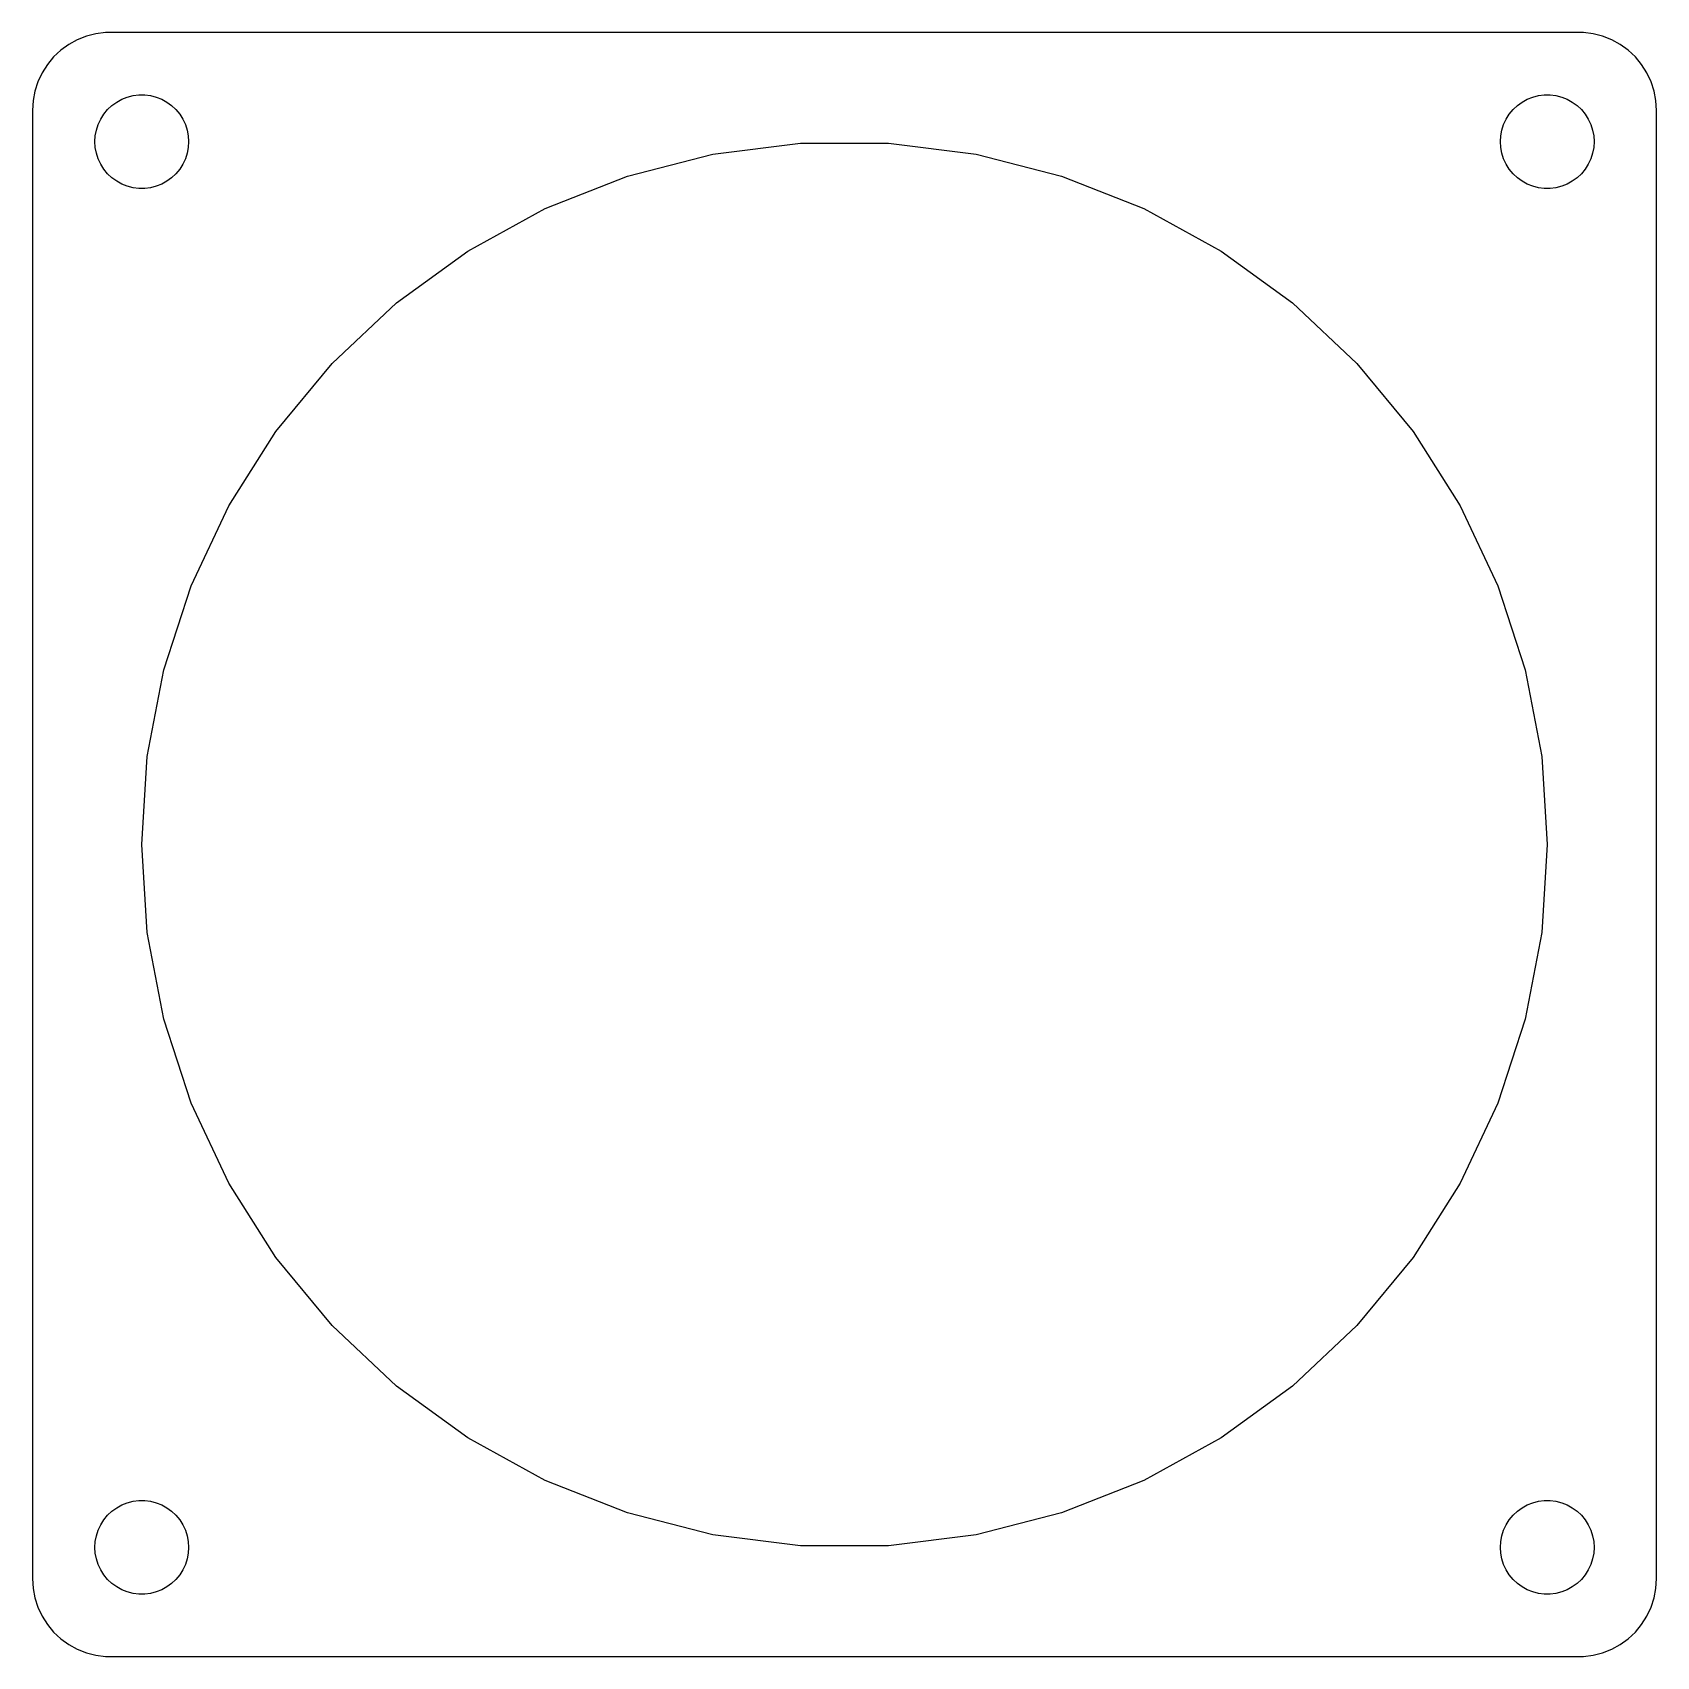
# Model space of a CAD drawing. Header units: metres. Extents: x -52 to 52, y -52 to 52.
import ezdxf

# ---------------------------------------------------------------- set-up
doc = ezdxf.new("R2010")
doc.units = ezdxf.units.M

msp = doc.modelspace()

# ---------------------------------------------------------------- linework, layer by layer
for p, q in [((-49.6791, 51.2216), (-50.1871, 50.8526)), ((-49.1289, 51.5241), (-49.6791, 51.2216)), ((-48.5451, 51.7553), (-49.1289, 51.5241)), ((-47.9369, 51.9114), (-48.5451, 51.7553)), ((-47.3139, 51.9901), (-47.9369, 51.9114)), ((47.3139, 51.9901), (-47.3139, 51.9901)), ((47.9369, 51.9114), (47.3139, 51.9901)), ((48.5451, 51.7553), (47.9369, 51.9114)), ((49.1289, 51.5241), (48.5451, 51.7553)), ((49.6791, 51.2216), (49.1289, 51.5241)), ((50.1871, 50.8526), (49.6791, 51.2216)), ((-51.0451, 49.9389), (-51.3815, 49.4088)), ((-50.6448, 50.4227), (-51.0451, 49.9389)), ((-50.1871, 50.8526), (-50.6448, 50.4227)), ((50.6448, 50.4227), (50.1871, 50.8526)), ((51.0451, 49.9389), (50.6448, 50.4227)), ((51.3815, 49.4088), (51.0451, 49.9389)), ((-51.3815, 49.4088), (-51.6489, 48.8406)), ((51.6489, 48.8406), (51.3815, 49.4088)), ((-51.8429, 48.2434), (-51.9606, 47.6267)), ((-51.6489, 48.8406), (-51.8429, 48.2434)), ((-46.2773, 47.7145), (-45.927, 47.8532)), ((-45.927, 47.8532), (-45.5621, 47.9469)), ((-45.5621, 47.9469), (-45.1884, 47.9941)), ((-45.1884, 47.9941), (-44.8116, 47.9941)), ((-44.8116, 47.9941), (-44.4379, 47.9469)), ((-44.4379, 47.9469), (-44.0729, 47.8532)), ((-44.0729, 47.8532), (-43.7227, 47.7145)), ((43.7227, 47.7145), (44.0729, 47.8532)), ((44.0729, 47.8532), (44.4379, 47.9469)), ((44.4379, 47.9469), (44.8116, 47.9941)), ((44.8116, 47.9941), (45.1884, 47.9941)), ((45.1884, 47.9941), (45.5621, 47.9469)), ((45.5621, 47.9469), (45.927, 47.8532)), ((45.927, 47.8532), (46.2773, 47.7145)), ((51.8429, 48.2434), (51.6489, 48.8406)), ((51.9606, 47.6267), (51.8429, 48.2434)), ((-51.9606, 47.6267), (-52, 47)), ((-52, 47), (-52, -47)), ((-47.427, 46.7634), (-47.1869, 47.0536)), ((-47.1869, 47.0536), (-46.9123, 47.3115)), ((-46.9123, 47.3115), (-46.6075, 47.533)), ((-46.6075, 47.533), (-46.2773, 47.7145)), ((-43.7227, 47.7145), (-43.3925, 47.533)), ((-43.3925, 47.533), (-43.0877, 47.3115)), ((-43.0877, 47.3115), (-42.8131, 47.0536)), ((-42.8131, 47.0536), (-42.5729, 46.7634)), ((42.5729, 46.7634), (42.8131, 47.0536)), ((42.8131, 47.0536), (43.0877, 47.3115)), ((43.0877, 47.3115), (43.3925, 47.533)), ((43.3925, 47.533), (43.7227, 47.7145)), ((46.2773, 47.7145), (46.6075, 47.533)), ((46.6075, 47.533), (46.9123, 47.3115)), ((46.9123, 47.3115), (47.1869, 47.0536)), ((47.1869, 47.0536), (47.427, 46.7634)), ((52, 47), (51.9606, 47.6267)), ((52, -47), (52, 47)), ((-47.9057, 45.7461), (-47.7893, 46.1044)), ((-47.7893, 46.1044), (-47.6289, 46.4453)), ((-47.6289, 46.4453), (-47.427, 46.7634)), ((-42.5729, 46.7634), (-42.3711, 46.4453)), ((-42.3711, 46.4453), (-42.2107, 46.1044)), ((-42.2107, 46.1044), (-42.0942, 45.7461)), ((42.0942, 45.7461), (42.2107, 46.1044)), ((42.2107, 46.1044), (42.3711, 46.4453)), ((42.3711, 46.4453), (42.5729, 46.7634)), ((47.427, 46.7634), (47.6289, 46.4453)), ((47.6289, 46.4453), (47.7893, 46.1044)), ((47.7893, 46.1044), (47.9057, 45.7461)), ((-48, 45), (-47.9763, 45.376)), ((-47.9763, 44.624), (-48, 45)), ((-47.9763, 45.376), (-47.9057, 45.7461)), ((-42.0942, 45.7461), (-42.0237, 45.376)), ((-42.0237, 45.376), (-42, 45)), ((-42, 45), (-42.0237, 44.624)), ((-8.4321, 44.2029), (-2.8256, 44.9112)), ((-2.8256, 44.9112), (2.8256, 44.9112)), ((2.8256, 44.9112), (8.4321, 44.2029)), ((42, 45), (42.0237, 45.376)), ((42.0237, 44.624), (42, 45)), ((42.0237, 45.376), (42.0942, 45.7461)), ((47.9057, 45.7461), (47.9763, 45.376)), ((47.9763, 45.376), (48, 45)), ((48, 45), (47.9763, 44.624)), ((-47.9057, 44.2539), (-47.9763, 44.624)), ((-47.7893, 43.8956), (-47.9057, 44.2539)), ((-47.6289, 43.5547), (-47.7893, 43.8956)), ((-42.2107, 43.8956), (-42.3711, 43.5547)), ((-42.0942, 44.2539), (-42.2107, 43.8956)), ((-42.0237, 44.624), (-42.0942, 44.2539)), ((-13.9058, 42.7975), (-8.4321, 44.2029)), ((8.4321, 44.2029), (13.9058, 42.7975)), ((42.0942, 44.2539), (42.0237, 44.624)), ((42.2107, 43.8956), (42.0942, 44.2539)), ((42.3711, 43.5547), (42.2107, 43.8956)), ((47.7893, 43.8956), (47.6289, 43.5547)), ((47.9057, 44.2539), (47.7893, 43.8956)), ((47.9763, 44.624), (47.9057, 44.2539)), ((-47.427, 43.2366), (-47.6289, 43.5547)), ((-47.1869, 42.9464), (-47.427, 43.2366)), ((-46.9123, 42.6885), (-47.1869, 42.9464)), ((-46.6075, 42.467), (-46.9123, 42.6885)), ((-43.0877, 42.6885), (-43.3925, 42.467)), ((-42.8131, 42.9464), (-43.0877, 42.6885)), ((-42.5729, 43.2366), (-42.8131, 42.9464)), ((-42.3711, 43.5547), (-42.5729, 43.2366)), ((-19.1601, 40.7172), (-13.9058, 42.7975)), ((13.9058, 42.7975), (19.1601, 40.7172)), ((42.5729, 43.2366), (42.3711, 43.5547)), ((42.8131, 42.9464), (42.5729, 43.2366)), ((43.0877, 42.6885), (42.8131, 42.9464)), ((43.3925, 42.467), (43.0877, 42.6885)), ((46.9123, 42.6885), (46.6075, 42.467)), ((47.1869, 42.9464), (46.9123, 42.6885)), ((47.427, 43.2366), (47.1869, 42.9464)), ((47.6289, 43.5547), (47.427, 43.2366)), ((-46.2773, 42.2855), (-46.6075, 42.467)), ((-45.927, 42.1468), (-46.2773, 42.2855)), ((-45.5621, 42.0531), (-45.927, 42.1468)), ((-45.1884, 42.0059), (-45.5621, 42.0531)), ((-44.8116, 42.0059), (-45.1884, 42.0059)), ((-44.4379, 42.0531), (-44.8116, 42.0059)), ((-44.0729, 42.1468), (-44.4379, 42.0531)), ((-43.7227, 42.2855), (-44.0729, 42.1468)), ((-43.3925, 42.467), (-43.7227, 42.2855)), ((43.7227, 42.2855), (43.3925, 42.467)), ((44.0729, 42.1468), (43.7227, 42.2855)), ((44.4379, 42.0531), (44.0729, 42.1468)), ((44.8116, 42.0059), (44.4379, 42.0531)), ((45.1884, 42.0059), (44.8116, 42.0059)), ((45.5621, 42.0531), (45.1884, 42.0059)), ((45.927, 42.1468), (45.5621, 42.0531)), ((46.2773, 42.2855), (45.927, 42.1468)), ((46.6075, 42.467), (46.2773, 42.2855)), ((-24.1122, 37.9948), (-19.1601, 40.7172)), ((19.1601, 40.7172), (24.1122, 37.9948)), ((-28.6841, 34.6731), (-24.1122, 37.9948)), ((24.1122, 37.9948), (28.6841, 34.6731)), ((-32.8036, 30.8046), (-28.6841, 34.6731)), ((28.6841, 34.6731), (32.8036, 30.8046)), ((-36.4058, 26.4503), (-32.8036, 30.8046)), ((32.8036, 30.8046), (36.4058, 26.4503)), ((-39.4338, 21.6789), (-36.4058, 26.4503)), ((36.4058, 26.4503), (39.4338, 21.6789)), ((-41.8399, 16.5656), (-39.4338, 21.6789)), ((39.4338, 21.6789), (41.8399, 16.5656)), ((-43.5862, 11.191), (-41.8399, 16.5656)), ((41.8399, 16.5656), (43.5862, 11.191)), ((-44.6452, 5.64), (-43.5862, 11.191)), ((43.5862, 11.191), (44.6452, 5.64)), ((-45, 0), (-44.6452, 5.64)), ((44.6452, 5.64), (45, 0)), ((-44.6452, -5.64), (-45, 0)), ((45, 0), (44.6452, -5.64)), ((-43.5862, -11.191), (-44.6452, -5.64)), ((44.6452, -5.64), (43.5862, -11.191)), ((-41.8399, -16.5656), (-43.5862, -11.191)), ((43.5862, -11.191), (41.8399, -16.5656)), ((-39.4338, -21.6789), (-41.8399, -16.5656)), ((41.8399, -16.5656), (39.4338, -21.6789)), ((-36.4058, -26.4503), (-39.4338, -21.6789)), ((39.4338, -21.6789), (36.4058, -26.4503)), ((-32.8036, -30.8046), (-36.4058, -26.4503)), ((36.4058, -26.4503), (32.8036, -30.8046)), ((-28.6841, -34.6731), (-32.8036, -30.8046)), ((32.8036, -30.8046), (28.6841, -34.6731)), ((-24.1122, -37.9948), (-28.6841, -34.6731)), ((28.6841, -34.6731), (24.1122, -37.9948)), ((-19.1601, -40.7172), (-24.1122, -37.9948)), ((24.1122, -37.9948), (19.1601, -40.7172)), ((-13.9058, -42.7975), (-19.1601, -40.7172)), ((19.1601, -40.7172), (13.9058, -42.7975)), ((-46.9123, -42.6885), (-46.6075, -42.467)), ((-46.6075, -42.467), (-46.2773, -42.2855)), ((-46.2773, -42.2855), (-45.927, -42.1468)), ((-45.927, -42.1468), (-45.5621, -42.0531)), ((-45.5621, -42.0531), (-45.1884, -42.0059)), ((-45.1884, -42.0059), (-44.8116, -42.0059)), ((-44.8116, -42.0059), (-44.4379, -42.0531)), ((-44.4379, -42.0531), (-44.0729, -42.1468)), ((-44.0729, -42.1468), (-43.7227, -42.2855)), ((-43.7227, -42.2855), (-43.3925, -42.467)), ((-43.3925, -42.467), (-43.0877, -42.6885)), ((43.0877, -42.6885), (43.3925, -42.467)), ((43.3925, -42.467), (43.7227, -42.2855)), ((43.7227, -42.2855), (44.0729, -42.1468)), ((44.0729, -42.1468), (44.4379, -42.0531)), ((44.4379, -42.0531), (44.8116, -42.0059)), ((44.8116, -42.0059), (45.1884, -42.0059)), ((45.1884, -42.0059), (45.5621, -42.0531)), ((45.5621, -42.0531), (45.927, -42.1468)), ((45.927, -42.1468), (46.2773, -42.2855)), ((46.2773, -42.2855), (46.6075, -42.467)), ((46.6075, -42.467), (46.9123, -42.6885)), ((-47.7893, -43.8956), (-47.6289, -43.5547)), ((-47.6289, -43.5547), (-47.427, -43.2366)), ((-47.427, -43.2366), (-47.1869, -42.9464)), ((-47.1869, -42.9464), (-46.9123, -42.6885)), ((-43.0877, -42.6885), (-42.8131, -42.9464)), ((-42.8131, -42.9464), (-42.5729, -43.2366)), ((-42.5729, -43.2366), (-42.3711, -43.5547)), ((-42.3711, -43.5547), (-42.2107, -43.8956)), ((-8.4321, -44.2029), (-13.9058, -42.7975)), ((13.9058, -42.7975), (8.4321, -44.2029)), ((42.2107, -43.8956), (42.3711, -43.5547)), ((42.3711, -43.5547), (42.5729, -43.2366)), ((42.5729, -43.2366), (42.8131, -42.9464)), ((42.8131, -42.9464), (43.0877, -42.6885)), ((46.9123, -42.6885), (47.1869, -42.9464)), ((47.1869, -42.9464), (47.427, -43.2366)), ((47.427, -43.2366), (47.6289, -43.5547)), ((47.6289, -43.5547), (47.7893, -43.8956)), ((-48, -45), (-47.9763, -44.624)), ((-47.9763, -44.624), (-47.9057, -44.2539)), ((-47.9057, -44.2539), (-47.7893, -43.8956)), ((-42.2107, -43.8956), (-42.0942, -44.2539)), ((-42.0942, -44.2539), (-42.0237, -44.624)), ((-42.0237, -44.624), (-42, -45)), ((-2.8256, -44.9112), (-8.4321, -44.2029)), ((8.4321, -44.2029), (2.8256, -44.9112)), ((42, -45), (42.0237, -44.624)), ((42.0237, -44.624), (42.0942, -44.2539)), ((42.0942, -44.2539), (42.2107, -43.8956)), ((47.7893, -43.8956), (47.9057, -44.2539)), ((47.9057, -44.2539), (47.9763, -44.624)), ((47.9763, -44.624), (48, -45)), ((-47.9763, -45.376), (-48, -45)), ((-47.9057, -45.7461), (-47.9763, -45.376)), ((-47.7893, -46.1044), (-47.9057, -45.7461)), ((-42.0942, -45.7461), (-42.2107, -46.1044)), ((-42.0237, -45.376), (-42.0942, -45.7461)), ((-42, -45), (-42.0237, -45.376)), ((2.8256, -44.9112), (-2.8256, -44.9112)), ((42.0237, -45.376), (42, -45)), ((42.0942, -45.7461), (42.0237, -45.376)), ((42.2107, -46.1044), (42.0942, -45.7461)), ((47.9057, -45.7461), (47.7893, -46.1044)), ((47.9763, -45.376), (47.9057, -45.7461)), ((48, -45), (47.9763, -45.376)), ((-47.6289, -46.4453), (-47.7893, -46.1044)), ((-47.427, -46.7634), (-47.6289, -46.4453)), ((-47.1869, -47.0536), (-47.427, -46.7634)), ((-42.5729, -46.7634), (-42.8131, -47.0536)), ((-42.3711, -46.4453), (-42.5729, -46.7634)), ((-42.2107, -46.1044), (-42.3711, -46.4453)), ((42.3711, -46.4453), (42.2107, -46.1044)), ((42.5729, -46.7634), (42.3711, -46.4453)), ((42.8131, -47.0536), (42.5729, -46.7634)), ((47.427, -46.7634), (47.1869, -47.0536)), ((47.6289, -46.4453), (47.427, -46.7634)), ((47.7893, -46.1044), (47.6289, -46.4453)), ((-52, -47), (-51.9606, -47.6267)), ((-51.9606, -47.6267), (-51.8429, -48.2434)), ((-46.9123, -47.3115), (-47.1869, -47.0536)), ((-46.6075, -47.533), (-46.9123, -47.3115)), ((-46.2773, -47.7145), (-46.6075, -47.533)), ((-45.927, -47.8532), (-46.2773, -47.7145)), ((-43.7227, -47.7145), (-44.0729, -47.8532)), ((-43.3925, -47.533), (-43.7227, -47.7145)), ((-43.0877, -47.3115), (-43.3925, -47.533)), ((-42.8131, -47.0536), (-43.0877, -47.3115)), ((43.0877, -47.3115), (42.8131, -47.0536)), ((43.3925, -47.533), (43.0877, -47.3115)), ((43.7227, -47.7145), (43.3925, -47.533)), ((44.0729, -47.8532), (43.7227, -47.7145)), ((46.2773, -47.7145), (45.927, -47.8532)), ((46.6075, -47.533), (46.2773, -47.7145)), ((46.9123, -47.3115), (46.6075, -47.533)), ((47.1869, -47.0536), (46.9123, -47.3115)), ((51.8429, -48.2434), (51.9606, -47.6267)), ((51.9606, -47.6267), (52, -47)), ((-51.8429, -48.2434), (-51.6489, -48.8406)), ((-51.6489, -48.8406), (-51.3815, -49.4088)), ((-45.5621, -47.9469), (-45.927, -47.8532)), ((-45.1884, -47.9941), (-45.5621, -47.9469)), ((-44.8116, -47.9941), (-45.1884, -47.9941)), ((-44.4379, -47.9469), (-44.8116, -47.9941)), ((-44.0729, -47.8532), (-44.4379, -47.9469)), ((44.4379, -47.9469), (44.0729, -47.8532)), ((44.8116, -47.9941), (44.4379, -47.9469)), ((45.1884, -47.9941), (44.8116, -47.9941)), ((45.5621, -47.9469), (45.1884, -47.9941)), ((45.927, -47.8532), (45.5621, -47.9469)), ((51.3815, -49.4088), (51.6489, -48.8406)), ((51.6489, -48.8406), (51.8429, -48.2434)), ((-51.3815, -49.4088), (-51.0451, -49.9389)), ((51.0451, -49.9389), (51.3815, -49.4088)), ((-51.0451, -49.9389), (-50.6448, -50.4227)), ((-50.6448, -50.4227), (-50.1871, -50.8526)), ((-50.1871, -50.8526), (-49.6791, -51.2216)), ((49.6791, -51.2216), (50.1871, -50.8526)), ((50.1871, -50.8526), (50.6448, -50.4227)), ((50.6448, -50.4227), (51.0451, -49.9389)), ((-49.6791, -51.2216), (-49.1289, -51.5241)), ((-49.1289, -51.5241), (-48.5451, -51.7553)), ((-48.5451, -51.7553), (-47.9369, -51.9114)), ((-47.9369, -51.9114), (-47.3139, -51.9901)), ((-47.3139, -51.9901), (47.3139, -51.9901)), ((47.3139, -51.9901), (47.9369, -51.9114)), ((47.9369, -51.9114), (48.5451, -51.7553)), ((48.5451, -51.7553), (49.1289, -51.5241)), ((49.1289, -51.5241), (49.6791, -51.2216))]:
    msp.add_line(p, q)

doc.saveas('drawing.dxf')
